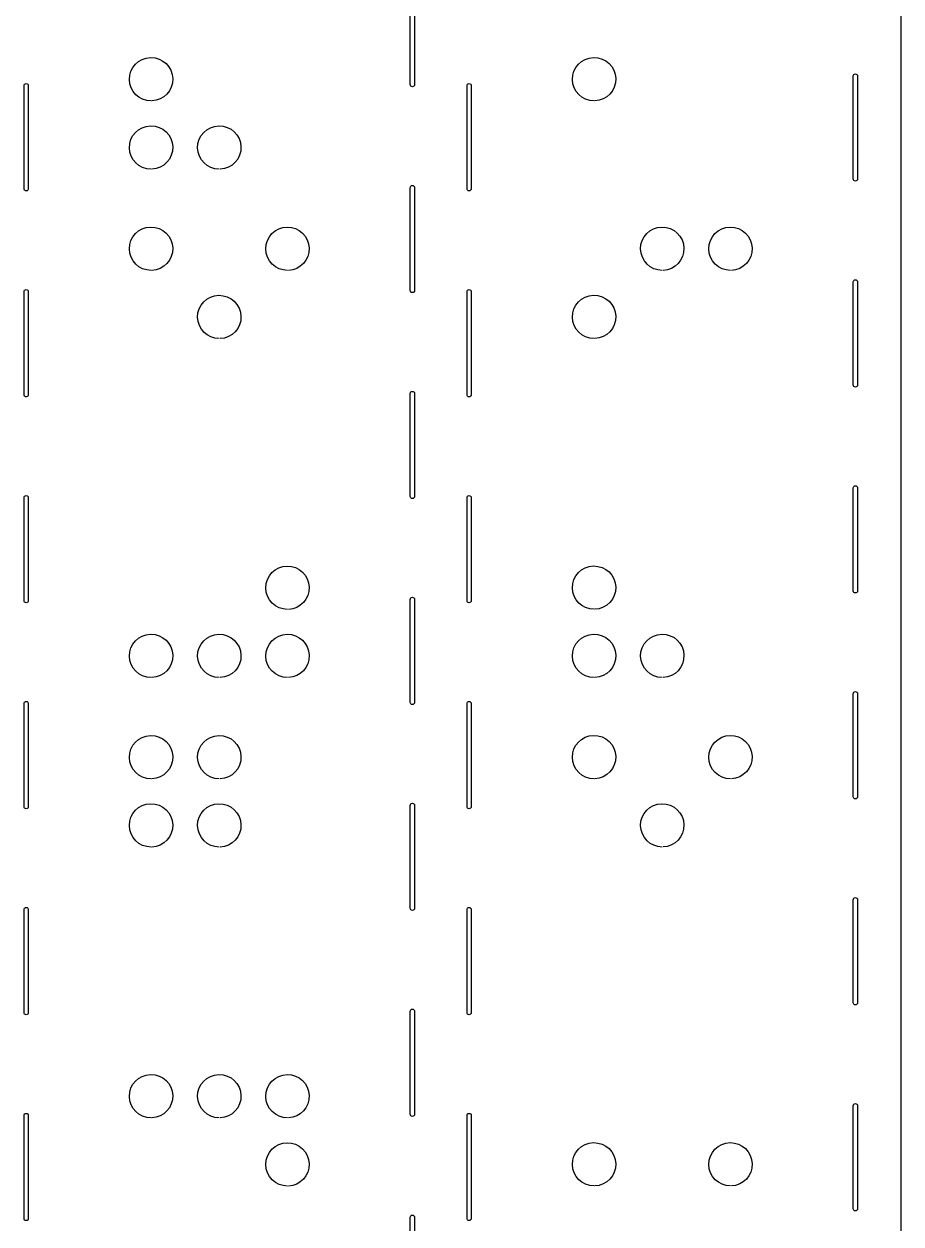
# Model space of a CAD drawing. Extents: x 0 to 120, y 0 to 230.
# Drawn here: x 79.2 to 120.1, y 116.4 to 172.4 of the extents above; entities that cross this region are included whole.
import ezdxf

# ---------------------------------------------------------------- set-up
doc = ezdxf.new("R2010")
doc.units = 0
doc.layers.add('Camada_1', color=7, linetype='CONTINUOUS')

msp = doc.modelspace()

# ---------------------------------------------------------------- linework, layer by layer
at = {"layer": 'Camada_1', "color": 7}
for points in [[(120.1, 229.09983), (120.1, 1.09983)], [(97.22831, 169.556422), (97.22831, 174.35525)], [(97.42947, 174.35525), (97.42947, 169.556422)], [(79.22831, 164.699), (79.22831, 169.499781)], [(79.42947, 169.499781), (79.42947, 164.699)], [(99.874281, 164.700047), (99.874281, 169.498875)], [(100.073499, 169.498875), (100.073499, 164.700047)], [(117.874285, 165.157078), (117.874285, 169.955906)], [(118.073505, 169.955906), (118.073505, 165.157078)], [(97.22831, 159.956813), (97.22831, 164.755641)], [(97.42947, 164.755641), (97.42947, 159.956813)], [(117.874285, 155.555516), (117.874285, 160.356297)], [(118.073505, 160.356297), (118.073505, 155.555516)], [(79.22831, 155.099391), (79.22831, 159.898219)], [(79.42947, 159.898219), (79.42947, 155.099391)], [(99.874281, 155.100438), (99.874281, 159.899266)], [(100.073499, 159.899266), (100.073499, 155.100438)], [(97.22831, 150.35525), (97.22831, 155.156031)], [(97.42947, 155.156031), (97.42947, 150.35525)], [(117.874285, 145.955906), (117.874285, 150.756688)], [(118.073505, 150.756688), (118.073505, 145.955906)], [(79.22831, 145.499781), (79.22831, 150.298609)], [(79.42947, 150.298609), (79.42947, 145.499781)], [(99.874281, 145.498875), (99.874281, 150.299656)], [(100.073499, 150.299656), (100.073499, 145.498875)], [(97.22831, 140.755641), (97.22831, 145.556422)], [(97.42947, 145.556422), (97.42947, 140.755641)], [(117.874285, 136.356297), (117.874285, 141.157078)], [(118.073505, 141.157078), (118.073505, 136.356297)], [(79.22831, 135.898219), (79.22831, 140.699)], [(79.42947, 140.699), (79.42947, 135.898219)], [(99.874281, 135.899266), (99.874281, 140.700047)], [(100.073499, 140.700047), (100.073499, 135.899266)], [(97.22831, 131.156031), (97.22831, 135.956813)], [(97.42947, 135.956813), (97.42947, 131.156031)], [(117.874285, 126.75669), (117.874285, 131.555516)], [(118.073505, 131.555516), (118.073505, 126.75669)], [(79.22831, 126.29861), (79.22831, 131.099391)], [(79.42947, 131.09939), (79.42947, 126.29861)], [(99.874281, 126.29966), (99.874281, 131.100438)], [(100.073499, 131.100438), (100.073499, 126.29966)], [(97.22831, 121.55642), (97.22831, 126.35525)], [(97.42947, 126.35525), (97.42947, 121.55642)], [(117.874285, 117.15708), (117.874285, 121.95591)], [(118.073505, 121.95591), (118.073505, 117.15708)], [(79.22831, 116.699), (79.22831, 121.49978)], [(79.42947, 121.49978), (79.42947, 116.699)], [(99.874281, 116.70005), (99.874281, 121.49887)], [(100.073499, 121.49887), (100.073499, 116.70005)], [(97.22831, 111.95681), (97.22831, 116.75564)], [(97.42947, 116.75564), (97.42947, 111.95681)]]:
    msp.add_lwpolyline(points, dxfattribs=at)
for points in [[(84.137829, 169.79239), (84.132566, 170.346282), (84.575287, 170.800997), (85.130056, 170.8115)], [(85.130056, 170.8115), (85.684825, 170.822003), (86.144498, 170.384373), (86.160277, 169.83068)], [(104.783432, 169.795412), (104.778171, 170.349302), (105.22089, 170.804015), (105.775658, 170.814519)], [(105.775658, 170.814519), (106.330426, 170.825022), (106.790098, 170.387393), (106.805879, 169.833702)], [(117.874285, 169.955906), (117.874499, 170.01083), (117.918971, 170.055302), (117.973895, 170.055516)], [(117.973895, 170.055516), (118.028819, 170.055302), (118.073291, 170.01083), (118.073505, 169.955906)], [(79.22831, 169.499781), (79.228411, 169.526507), (79.239206, 169.552081), (79.258287, 169.570796)], [(79.258287, 169.570796), (79.277368, 169.58951), (79.303147, 169.599808), (79.32987, 169.599391)], [(79.32987, 169.599391), (79.38479, 169.599172), (79.429256, 169.554701), (79.42947, 169.499781)], [(85.149235, 168.79225), (84.594368, 168.79225), (84.143091, 169.2385), (84.137829, 169.79239)], [(86.160277, 169.83068), (86.17606, 169.276987), (85.742056, 168.813973), (85.187586, 168.79297)], [(97.258287, 169.485407), (97.239206, 169.504122), (97.228411, 169.529696), (97.22831, 169.556422)], [(97.42947, 169.556422), (97.429256, 169.501502), (97.38479, 169.457031), (97.32987, 169.456812)], [(99.874281, 169.498875), (99.873863, 169.525599), (99.884161, 169.551378), (99.902875, 169.570459)], [(99.902875, 169.570459), (99.921589, 169.589541), (99.947163, 169.600337), (99.97389, 169.600438)], [(99.97389, 169.600438), (100.000617, 169.600337), (100.026191, 169.589541), (100.044906, 169.570459)], [(100.044906, 169.570459), (100.06362, 169.551378), (100.073917, 169.525599), (100.073499, 169.498875)], [(105.794837, 168.79527), (105.23997, 168.79527), (104.788693, 169.241522), (104.783432, 169.795412)], [(106.805879, 169.833702), (106.821659, 169.280011), (106.387656, 168.817), (105.833188, 168.795997)], [(97.32987, 169.456812), (97.303147, 169.456395), (97.277368, 169.466693), (97.258287, 169.485407)], [(84.137829, 166.61238), (84.132566, 167.166272), (84.575287, 167.620987), (85.130056, 167.63149)], [(85.130056, 167.63149), (85.684825, 167.641993), (86.144498, 167.204363), (86.160277, 166.65067)], [(87.31783, 166.61238), (87.312567, 167.166271), (87.755287, 167.620986), (88.310056, 167.63149)], [(88.310056, 167.63149), (88.864825, 167.641993), (89.324498, 167.204363), (89.340277, 166.65067)], [(85.149235, 165.61224), (84.594368, 165.61224), (84.143091, 166.05849), (84.137829, 166.61238)], [(86.160277, 166.65067), (86.176055, 166.096981), (85.742052, 165.633973), (85.187586, 165.61297)], [(88.329235, 165.61224), (87.774368, 165.61224), (87.323092, 166.058491), (87.31783, 166.61238)], [(89.340277, 166.65067), (89.356055, 166.096981), (88.922052, 165.633973), (88.367586, 165.61297)], [(117.902879, 165.085494), (117.884165, 165.104575), (117.873867, 165.130354), (117.874285, 165.157078)], [(117.973895, 165.055516), (117.947168, 165.055617), (117.921594, 165.066413), (117.902879, 165.085494)], [(118.044911, 165.085494), (118.026196, 165.066413), (118.000622, 165.055617), (117.973895, 165.055516)], [(118.073505, 165.157078), (118.073923, 165.130354), (118.063625, 165.104575), (118.044911, 165.085494)], [(79.258287, 164.627985), (79.239206, 164.6467), (79.228411, 164.672274), (79.22831, 164.699)], [(79.32987, 164.59939), (79.303147, 164.598973), (79.277368, 164.609271), (79.258287, 164.627985)], [(79.42947, 164.699), (79.429256, 164.64408), (79.38479, 164.599609), (79.32987, 164.59939)], [(97.22831, 164.755641), (97.228411, 164.782367), (97.239206, 164.807941), (97.258287, 164.826656)], [(97.258287, 164.826656), (97.277368, 164.84537), (97.303147, 164.855668), (97.32987, 164.855251)], [(97.32987, 164.855251), (97.38479, 164.855032), (97.429256, 164.810561), (97.42947, 164.755641)], [(99.97389, 164.600437), (99.918966, 164.600651), (99.874495, 164.645123), (99.874281, 164.700047)], [(100.073499, 164.700047), (100.073286, 164.645123), (100.028814, 164.600651), (99.97389, 164.600437)], [(84.137829, 161.89238), (84.132566, 162.446272), (84.575287, 162.900987), (85.130056, 162.91149)], [(85.130056, 162.91149), (85.684825, 162.921993), (86.144498, 162.484363), (86.160277, 161.93067)], [(90.49783, 161.89238), (90.492567, 162.446272), (90.935288, 162.900987), (91.490057, 162.91149)], [(91.490057, 162.91149), (92.044826, 162.921993), (92.504498, 162.484362), (92.520277, 161.93067)], [(107.963431, 161.895368), (107.95817, 162.449258), (108.40089, 162.903972), (108.955658, 162.914475)], [(108.955658, 162.914475), (109.510425, 162.924978), (109.970097, 162.48735), (109.985878, 161.933659)], [(111.143431, 161.895368), (111.13817, 162.449258), (111.58089, 162.903972), (112.135658, 162.914475)], [(112.135658, 162.914475), (112.690426, 162.924978), (113.150098, 162.48735), (113.165879, 161.933659)], [(85.149235, 160.89224), (84.594368, 160.89224), (84.143091, 161.33849), (84.137829, 161.89238)], [(86.160277, 161.93067), (86.17606, 161.376977), (85.742056, 160.913963), (85.187586, 160.89296)], [(91.509236, 160.89224), (90.954369, 160.89224), (90.503092, 161.33849), (90.49783, 161.89238)], [(92.520277, 161.93067), (92.53606, 161.376978), (92.102057, 160.913963), (91.547587, 160.89296)], [(108.974837, 160.895227), (108.41997, 160.895227), (107.968692, 161.341478), (107.963431, 161.895368)], [(109.985878, 161.933659), (110.001659, 161.379968), (109.567656, 160.916956), (109.013188, 160.895953)], [(112.154837, 160.895227), (111.59997, 160.895227), (111.148692, 161.341478), (111.143431, 161.895368)], [(113.165879, 161.933659), (113.18166, 161.379968), (112.747657, 160.916956), (112.193188, 160.895953)], [(79.257586, 159.970503), (79.276726, 159.989643), (79.302806, 160.000207), (79.32987, 159.999781)], [(79.32987, 159.999781), (79.356595, 159.999677), (79.382167, 159.98888), (79.400879, 159.969799)], [(99.874281, 159.899266), (99.874495, 159.95419), (99.918966, 159.998662), (99.97389, 159.998876)], [(99.97389, 159.998876), (100.028814, 159.998662), (100.073286, 159.95419), (100.073499, 159.899266)], [(117.874285, 160.356297), (117.874499, 160.411221), (117.918971, 160.455693), (117.973895, 160.455907)], [(117.973895, 160.455907), (118.028819, 160.455693), (118.073291, 160.411221), (118.073505, 160.356297)], [(79.22831, 159.898219), (79.227884, 159.925283), (79.238447, 159.951364), (79.257586, 159.970503)], [(79.400879, 159.969799), (79.419592, 159.950718), (79.429888, 159.924941), (79.42947, 159.898219)], [(87.31783, 158.7124), (87.312567, 159.266291), (87.755287, 159.721006), (88.310056, 159.73151)], [(88.310056, 159.73151), (88.864825, 159.742013), (89.324498, 159.304383), (89.340277, 158.75069)], [(97.257586, 159.884528), (97.238447, 159.903668), (97.227884, 159.929749), (97.22831, 159.956813)], [(97.32987, 159.85525), (97.302806, 159.854824), (97.276725, 159.865388), (97.257586, 159.884528)], [(97.40088, 159.885232), (97.382167, 159.866151), (97.356595, 159.855354), (97.32987, 159.85525)], [(97.42947, 159.956813), (97.429888, 159.930091), (97.419592, 159.904313), (97.40088, 159.885232)], [(104.783432, 158.715376), (104.778171, 159.269266), (105.22089, 159.723979), (105.775658, 159.734483)], [(105.775658, 159.734483), (106.330426, 159.744986), (106.790098, 159.307357), (106.805879, 158.753666)], [(88.329235, 157.71226), (87.774368, 157.71226), (87.323092, 158.158511), (87.31783, 158.7124)], [(89.340277, 158.75069), (89.356055, 158.197001), (88.922052, 157.733993), (88.367586, 157.71299)], [(105.794837, 157.715234), (105.23997, 157.715234), (104.788693, 158.161486), (104.783432, 158.715376)], [(106.805879, 158.753666), (106.82166, 158.199975), (106.387657, 157.736963), (105.833188, 157.71596)], [(117.973895, 155.455906), (117.918971, 155.45612), (117.874499, 155.500592), (117.874285, 155.555516)], [(118.073505, 155.555516), (118.073291, 155.500592), (118.028819, 155.45612), (117.973895, 155.455906)], [(79.258287, 155.028376), (79.239206, 155.047091), (79.228411, 155.072665), (79.22831, 155.099391)], [(79.32987, 154.999781), (79.303147, 154.999364), (79.277368, 155.009662), (79.258287, 155.028376)], [(79.42947, 155.099391), (79.429256, 155.044471), (79.38479, 155), (79.32987, 154.999781)], [(97.22831, 155.156031), (97.228411, 155.182757), (97.239206, 155.208331), (97.258287, 155.227046)], [(97.258287, 155.227046), (97.277368, 155.24576), (97.303147, 155.256058), (97.32987, 155.255641)], [(97.32987, 155.255641), (97.38479, 155.255422), (97.429256, 155.210951), (97.42947, 155.156031)], [(99.902875, 155.028854), (99.884161, 155.047935), (99.873863, 155.073714), (99.874281, 155.100438)], [(99.97389, 154.998875), (99.947163, 154.998976), (99.921589, 155.009772), (99.902875, 155.028854)], [(100.044906, 155.028854), (100.026191, 155.009772), (100.000617, 154.998976), (99.97389, 154.998875)], [(100.073499, 155.100438), (100.073917, 155.073714), (100.06362, 155.047935), (100.044906, 155.028854)], [(117.874285, 150.756688), (117.874499, 150.811612), (117.918971, 150.856084), (117.973895, 150.856298)], [(117.973895, 150.856298), (118.028819, 150.856084), (118.073291, 150.811612), (118.073505, 150.756688)], [(79.22831, 150.298609), (79.228411, 150.325335), (79.239206, 150.350909), (79.258287, 150.369624)], [(79.258287, 150.369624), (79.277368, 150.388338), (79.303147, 150.398636), (79.32987, 150.398219)], [(79.32987, 150.398219), (79.38479, 150.398), (79.429256, 150.353529), (79.42947, 150.298609)], [(97.258287, 150.284235), (97.239206, 150.30295), (97.228411, 150.328524), (97.22831, 150.35525)], [(97.32987, 150.25564), (97.303147, 150.255223), (97.277368, 150.265521), (97.258287, 150.284235)], [(97.42947, 150.35525), (97.429256, 150.30033), (97.38479, 150.255859), (97.32987, 150.25564)], [(99.874281, 150.299656), (99.874495, 150.35458), (99.918966, 150.399052), (99.97389, 150.399266)], [(99.97389, 150.399266), (100.028814, 150.399052), (100.073286, 150.35458), (100.073499, 150.299656)], [(91.490057, 147.11148), (92.044822, 147.121983), (92.504493, 146.684358), (92.520277, 146.13067)], [(104.783432, 146.095434), (104.778171, 146.649324), (105.22089, 147.104037), (105.775658, 147.114541)], [(105.775658, 147.114541), (106.330426, 147.125044), (106.790098, 146.687415), (106.805879, 146.133724)], [(90.49783, 146.09238), (90.492573, 146.646268), (90.935292, 147.100977), (91.490057, 147.11148)], [(91.509236, 145.09224), (90.954369, 145.09224), (90.503092, 145.53849), (90.49783, 146.09238)], [(92.520277, 146.13067), (92.53606, 145.576978), (92.102057, 145.113963), (91.547587, 145.09296)], [(105.794837, 145.095293), (105.23997, 145.095293), (104.788693, 145.541544), (104.783432, 146.095434)], [(106.805879, 146.133724), (106.821659, 145.580033), (106.387656, 145.117022), (105.833188, 145.096019)], [(79.257586, 145.427497), (79.238447, 145.446636), (79.227884, 145.472717), (79.22831, 145.499781)], [(79.42947, 145.499781), (79.429888, 145.473059), (79.419592, 145.447282), (79.400879, 145.428201)], [(97.22831, 145.556422), (97.228411, 145.583148), (97.239206, 145.608722), (97.258287, 145.627437)], [(97.258287, 145.627437), (97.277368, 145.646151), (97.303147, 145.656449), (97.32987, 145.656032)], [(97.32987, 145.656032), (97.38479, 145.655813), (97.429256, 145.611342), (97.42947, 145.556422)], [(99.97389, 145.399265), (99.918966, 145.399479), (99.874495, 145.443951), (99.874281, 145.498875)], [(100.073499, 145.498875), (100.073286, 145.443951), (100.028814, 145.399479), (99.97389, 145.399265)], [(117.973895, 145.856296), (117.918971, 145.85651), (117.874499, 145.900982), (117.874285, 145.955906)], [(118.073505, 145.955906), (118.073291, 145.900982), (118.028819, 145.85651), (117.973895, 145.856296)], [(79.32987, 145.398219), (79.302806, 145.397793), (79.276726, 145.408357), (79.257586, 145.427497)], [(79.400879, 145.428201), (79.382167, 145.40912), (79.356595, 145.398323), (79.32987, 145.398219)], [(84.137829, 142.91238), (84.132566, 143.466272), (84.575287, 143.920987), (85.130056, 143.93149)], [(85.130056, 143.93149), (85.684821, 143.941993), (86.144493, 143.504369), (86.160277, 142.95068)], [(87.31783, 142.91238), (87.312567, 143.466271), (87.755287, 143.920986), (88.310056, 143.93149)], [(88.310056, 143.93149), (88.864821, 143.941993), (89.324493, 143.504369), (89.340277, 142.95068)], [(90.49783, 142.91238), (90.492567, 143.466272), (90.935288, 143.920987), (91.490057, 143.93149)], [(91.490057, 143.93149), (92.044822, 143.941993), (92.504493, 143.504368), (92.520277, 142.95068)], [(104.783432, 142.915434), (104.778171, 143.469324), (105.22089, 143.924037), (105.775658, 143.934541)], [(105.775658, 143.934541), (106.330426, 143.945044), (106.790098, 143.507415), (106.805879, 142.953724)], [(107.963431, 142.915434), (107.95817, 143.469324), (108.40089, 143.924038), (108.955658, 143.934541)], [(108.955658, 143.934541), (109.510426, 143.945044), (109.970097, 143.507415), (109.985878, 142.953724)], [(85.149235, 141.91224), (84.594368, 141.91224), (84.143091, 142.35849), (84.137829, 142.91238)], [(86.160277, 142.95068), (86.17606, 142.396987), (85.742056, 141.933973), (85.187586, 141.91297)], [(88.329235, 141.91224), (87.774368, 141.91224), (87.323092, 142.358491), (87.31783, 142.91238)], [(89.340277, 142.95068), (89.35606, 142.396987), (88.922056, 141.933973), (88.367586, 141.91297)], [(91.509236, 141.91224), (90.954369, 141.91224), (90.503092, 142.35849), (90.49783, 142.91238)], [(92.520277, 142.95068), (92.53606, 142.396988), (92.102057, 141.933973), (91.547587, 141.91297)], [(105.794837, 141.915292), (105.23997, 141.915292), (104.788693, 142.361544), (104.783432, 142.915434)], [(106.805879, 142.953724), (106.82166, 142.400033), (106.387657, 141.937021), (105.833188, 141.916018)], [(108.974837, 141.915292), (108.419969, 141.915292), (107.968692, 142.361543), (107.963431, 142.915434)], [(109.985878, 142.953724), (110.001659, 142.400033), (109.567656, 141.937021), (109.013188, 141.916018)], [(117.874285, 141.157078), (117.874499, 141.212002), (117.918971, 141.256474), (117.973895, 141.256688)], [(117.973895, 141.256688), (118.028819, 141.256474), (118.073291, 141.212002), (118.073505, 141.157078)], [(79.22831, 140.699), (79.228411, 140.725726), (79.239206, 140.7513), (79.258287, 140.770015)], [(79.258287, 140.770015), (79.277368, 140.788729), (79.303147, 140.799027), (79.32987, 140.79861)], [(79.32987, 140.79861), (79.38479, 140.798391), (79.429256, 140.75392), (79.42947, 140.699)], [(97.258287, 140.684626), (97.239206, 140.703341), (97.228411, 140.728915), (97.22831, 140.755641)], [(97.32987, 140.656031), (97.303147, 140.655614), (97.277368, 140.665912), (97.258287, 140.684626)], [(97.42947, 140.755641), (97.429256, 140.700721), (97.38479, 140.65625), (97.32987, 140.656031)], [(99.874281, 140.700047), (99.874495, 140.754971), (99.918966, 140.799443), (99.97389, 140.799657)], [(99.97389, 140.799657), (100.028814, 140.799443), (100.073286, 140.754971), (100.073499, 140.700047)], [(84.137829, 138.1924), (84.132566, 138.746292), (84.575287, 139.201007), (85.130056, 139.21151)], [(85.130056, 139.21151), (85.684825, 139.222013), (86.144498, 138.784383), (86.160277, 138.23069)], [(87.31783, 138.1924), (87.312567, 138.746291), (87.755287, 139.201006), (88.310056, 139.21151)], [(88.310056, 139.21151), (88.864825, 139.222013), (89.324498, 138.784383), (89.340277, 138.23069)], [(104.783432, 138.195425), (104.778171, 138.749315), (105.22089, 139.204028), (105.775658, 139.214532)], [(105.775658, 139.214532), (106.330426, 139.225035), (106.790098, 138.787406), (106.805879, 138.233715)], [(111.143431, 138.195425), (111.13817, 138.749315), (111.58089, 139.204029), (112.135658, 139.214532)], [(112.135658, 139.214532), (112.690426, 139.225035), (113.150098, 138.787406), (113.165879, 138.233715)], [(85.149235, 137.19226), (84.594368, 137.19226), (84.143091, 137.63851), (84.137829, 138.1924)], [(86.160277, 138.23069), (86.17606, 137.676997), (85.742056, 137.213983), (85.187586, 137.19298)], [(88.329235, 137.19226), (87.774368, 137.19226), (87.323092, 137.638511), (87.31783, 138.1924)], [(89.340277, 138.23069), (89.35606, 137.676997), (88.922056, 137.213983), (88.367586, 137.19298)], [(105.794837, 137.195283), (105.23997, 137.195283), (104.788693, 137.641535), (104.783432, 138.195425)], [(106.805879, 138.233715), (106.82166, 137.680024), (106.387657, 137.217012), (105.833188, 137.196009)], [(112.154837, 137.195283), (111.599969, 137.195283), (111.148692, 137.641534), (111.143431, 138.195425)], [(113.165879, 138.233715), (113.18166, 137.680024), (112.747657, 137.217012), (112.193188, 137.196009)], [(84.137829, 135.01239), (84.132566, 135.566282), (84.575287, 136.020997), (85.130056, 136.0315)], [(85.130056, 136.0315), (85.684825, 136.042003), (86.144498, 135.604373), (86.160277, 135.05068)], [(87.31783, 135.01239), (87.312567, 135.566281), (87.755287, 136.020996), (88.310056, 136.0315)], [(88.310056, 136.0315), (88.864825, 136.042003), (89.324498, 135.604373), (89.340277, 135.05068)], [(97.22831, 135.956813), (97.228411, 135.983539), (97.239206, 136.009113), (97.258287, 136.027828)], [(97.258287, 136.027828), (97.277368, 136.046542), (97.303147, 136.05684), (97.32987, 136.056423)], [(97.32987, 136.056423), (97.38479, 136.056204), (97.429256, 136.011733), (97.42947, 135.956813)], [(107.963431, 135.01544), (107.95817, 135.56933), (108.40089, 136.024044), (108.955658, 136.034547)], [(108.955658, 136.034547), (109.510426, 136.04505), (109.970097, 135.607421), (109.985878, 135.05373)], [(117.973895, 136.256687), (117.918971, 136.256901), (117.874499, 136.301373), (117.874285, 136.356297)], [(118.073505, 136.356297), (118.073291, 136.301373), (118.028819, 136.256901), (117.973895, 136.256687)], [(79.258287, 135.827204), (79.239206, 135.845919), (79.228411, 135.871493), (79.22831, 135.898219)], [(79.32987, 135.798609), (79.303147, 135.798192), (79.277368, 135.80849), (79.258287, 135.827204)], [(79.42947, 135.898219), (79.429256, 135.843299), (79.38479, 135.798828), (79.32987, 135.798609)], [(99.97389, 135.799656), (99.918966, 135.79987), (99.874495, 135.844342), (99.874281, 135.899266)], [(100.073499, 135.899266), (100.073286, 135.844342), (100.028814, 135.79987), (99.97389, 135.799656)], [(85.149235, 134.01225), (84.594368, 134.01225), (84.143091, 134.4585), (84.137829, 135.01239)], [(86.160277, 135.05068), (86.176055, 134.496991), (85.742052, 134.033983), (85.187586, 134.01298)], [(88.329235, 134.01225), (87.774368, 134.01225), (87.323092, 134.458501), (87.31783, 135.01239)], [(89.340277, 135.05068), (89.356055, 134.496991), (88.922052, 134.033983), (88.367586, 134.01298)], [(108.974837, 134.015298), (108.419969, 134.015298), (107.968692, 134.461549), (107.963431, 135.01544)], [(109.985878, 135.05373), (110.001659, 134.500039), (109.567656, 134.037027), (109.013188, 134.016024)], [(117.874285, 131.555516), (117.873867, 131.58224), (117.884165, 131.608019), (117.902879, 131.6271)], [(117.902879, 131.6271), (117.921594, 131.646181), (117.947168, 131.656977), (117.973895, 131.657078)], [(117.973895, 131.657078), (118.000622, 131.656977), (118.026196, 131.646181), (118.044911, 131.6271)], [(118.044911, 131.6271), (118.063625, 131.608019), (118.073923, 131.58224), (118.073505, 131.555516)], [(79.22831, 131.099391), (79.228411, 131.126117), (79.239207, 131.151691), (79.258288, 131.170405)], [(79.258288, 131.170405), (79.277369, 131.18912), (79.303147, 131.199417), (79.32987, 131.199)], [(79.32987, 131.199), (79.38479, 131.198781), (79.429256, 131.15431), (79.42947, 131.09939)], [(97.258287, 131.085016), (97.239206, 131.103731), (97.228411, 131.129305), (97.22831, 131.156031)], [(97.32987, 131.056421), (97.303147, 131.056004), (97.277368, 131.066302), (97.258287, 131.085016)], [(97.42947, 131.156031), (97.429256, 131.101111), (97.38479, 131.05664), (97.32987, 131.056421)], [(99.874281, 131.100438), (99.874495, 131.155362), (99.918966, 131.199834), (99.97389, 131.200048)], [(99.97389, 131.200048), (100.028814, 131.199834), (100.073286, 131.155362), (100.073499, 131.100438)], [(97.22831, 126.35525), (97.227884, 126.382314), (97.238448, 126.408394), (97.257587, 126.427533)], [(97.257587, 126.427533), (97.276726, 126.446672), (97.302806, 126.457236), (97.32987, 126.45681)], [(97.32987, 126.45681), (97.356595, 126.456706), (97.382166, 126.44591), (97.400878, 126.426829)], [(97.400878, 126.426829), (97.419591, 126.407749), (97.429887, 126.381972), (97.42947, 126.35525)], [(117.973895, 126.65709), (117.918975, 126.657304), (117.874504, 126.70177), (117.874285, 126.75669)], [(118.073505, 126.75669), (118.073286, 126.70177), (118.028815, 126.657304), (117.973895, 126.65709)], [(79.258291, 126.227602), (79.23921, 126.246314), (79.228414, 126.271885), (79.22831, 126.29861)], [(79.32987, 126.19901), (79.303148, 126.198593), (79.277371, 126.208889), (79.258291, 126.227602)], [(79.42947, 126.29861), (79.429251, 126.243694), (79.384786, 126.199229), (79.32987, 126.19901)], [(99.97389, 126.20006), (99.91897, 126.200274), (99.874501, 126.24474), (99.874281, 126.29966)], [(100.073499, 126.29966), (100.07328, 126.24474), (100.02881, 126.200274), (99.97389, 126.20006)], [(84.137829, 122.39235), (84.132566, 122.946242), (84.575287, 123.400957), (85.130056, 123.41146)], [(85.130056, 123.41146), (85.684825, 123.421963), (86.144498, 122.984333), (86.160277, 122.43064)], [(87.31783, 122.39235), (87.312567, 122.946241), (87.755287, 123.400956), (88.310056, 123.41146)], [(88.310056, 123.41146), (88.864825, 123.421963), (89.324498, 122.984333), (89.340277, 122.43064)], [(90.49783, 122.39235), (90.492567, 122.946242), (90.935288, 123.400957), (91.490057, 123.41146)], [(91.490057, 123.41146), (92.044826, 123.421963), (92.504498, 122.984332), (92.520277, 122.43064)], [(85.149235, 121.39221), (84.594368, 121.39221), (84.143091, 121.83846), (84.137829, 122.39235)], [(86.160277, 122.43064), (86.17606, 121.876947), (85.742056, 121.413933), (85.187586, 121.39293)], [(88.329235, 121.39221), (87.774368, 121.39221), (87.323092, 121.838461), (87.31783, 122.39235)], [(89.340277, 122.43064), (89.35606, 121.876947), (88.922056, 121.413933), (88.367586, 121.39293)], [(91.509236, 121.39221), (90.954369, 121.39221), (90.503092, 121.83846), (90.49783, 122.39235)], [(92.520277, 122.43064), (92.53606, 121.876948), (92.102057, 121.413933), (91.547587, 121.39293)], [(117.874285, 121.95591), (117.874504, 122.01083), (117.918975, 122.055296), (117.973895, 122.05551)], [(117.973895, 122.05551), (118.028815, 122.055296), (118.073286, 122.01083), (118.073505, 121.95591)], [(79.22831, 121.49978), (79.228414, 121.526505), (79.23921, 121.552076), (79.258291, 121.570788)], [(79.258291, 121.570788), (79.277371, 121.589501), (79.303148, 121.599797), (79.32987, 121.59938)], [(79.32987, 121.59938), (79.384786, 121.599161), (79.429251, 121.554696), (79.42947, 121.49978)], [(97.258291, 121.485412), (97.23921, 121.504124), (97.228414, 121.529695), (97.22831, 121.55642)], [(97.32987, 121.45682), (97.303148, 121.456403), (97.277371, 121.466699), (97.258291, 121.485412)], [(97.42947, 121.55642), (97.429251, 121.501504), (97.384786, 121.457039), (97.32987, 121.45682)], [(99.874281, 121.49887), (99.873861, 121.525595), (99.884158, 121.551376), (99.902872, 121.570459)], [(99.902872, 121.570459), (99.921587, 121.589542), (99.947162, 121.600339), (99.97389, 121.60044)], [(99.97389, 121.60044), (100.000618, 121.600339), (100.026194, 121.589542), (100.044908, 121.570459)], [(100.044908, 121.570459), (100.063623, 121.551376), (100.073919, 121.525595), (100.073499, 121.49887)], [(90.49783, 119.21236), (90.492573, 119.766248), (90.935292, 120.220957), (91.490057, 120.23146)], [(91.490057, 120.23146), (92.044822, 120.241963), (92.504493, 119.804338), (92.520277, 119.25065)], [(104.783431, 119.21544), (104.778174, 119.769327), (105.220892, 120.224036), (105.775657, 120.23454)], [(105.775657, 120.23454), (106.330422, 120.245043), (106.790094, 119.807419), (106.805878, 119.25373)], [(111.143431, 119.21544), (111.138174, 119.769328), (111.580893, 120.224037), (112.135658, 120.23454)], [(112.135658, 120.23454), (112.690423, 120.245043), (113.150095, 119.807419), (113.165879, 119.25373)], [(91.509236, 118.21222), (90.954369, 118.21222), (90.503092, 118.65847), (90.49783, 119.21236)], [(92.520277, 119.25065), (92.53606, 118.696958), (92.102057, 118.233943), (91.547587, 118.21294)], [(105.794836, 118.2153), (105.239969, 118.2153), (104.788693, 118.661551), (104.783431, 119.21544)], [(106.805878, 119.25373), (106.821661, 118.700037), (106.387657, 118.237023), (105.833187, 118.21602)], [(112.154837, 118.2153), (111.59997, 118.2153), (111.148693, 118.66155), (111.143431, 119.21544)], [(113.165879, 119.25373), (113.181662, 118.700037), (112.747658, 118.237023), (112.193188, 118.21602)], [(117.90288, 117.085497), (117.884166, 117.104578), (117.873868, 117.130357), (117.874285, 117.15708)], [(117.973895, 117.05552), (117.947169, 117.055621), (117.921595, 117.066416), (117.90288, 117.085497)], [(118.04491, 117.085497), (118.026195, 117.066416), (118.000621, 117.055621), (117.973895, 117.05552)], [(118.073505, 117.15708), (118.073922, 117.130357), (118.063624, 117.104578), (118.04491, 117.085497)], [(79.258291, 116.627992), (79.23921, 116.646704), (79.228414, 116.672275), (79.22831, 116.699)], [(79.32987, 116.5994), (79.303148, 116.598983), (79.277371, 116.609279), (79.258291, 116.627992)], [(79.42947, 116.699), (79.429251, 116.644084), (79.384786, 116.599619), (79.32987, 116.5994)], [(97.22831, 116.75564), (97.228414, 116.782365), (97.23921, 116.807936), (97.258291, 116.826648)], [(97.258291, 116.826648), (97.277371, 116.845361), (97.303148, 116.855657), (97.32987, 116.85524)], [(97.32987, 116.85524), (97.384786, 116.855021), (97.429251, 116.810556), (97.42947, 116.75564)], [(99.97389, 116.60045), (99.91897, 116.600664), (99.874501, 116.64513), (99.874281, 116.70005)], [(100.073499, 116.70005), (100.07328, 116.64513), (100.02881, 116.600664), (99.97389, 116.60045)]]:
    msp.add_open_spline(points, degree=3, dxfattribs=at)

doc.saveas('drawing.dxf')
